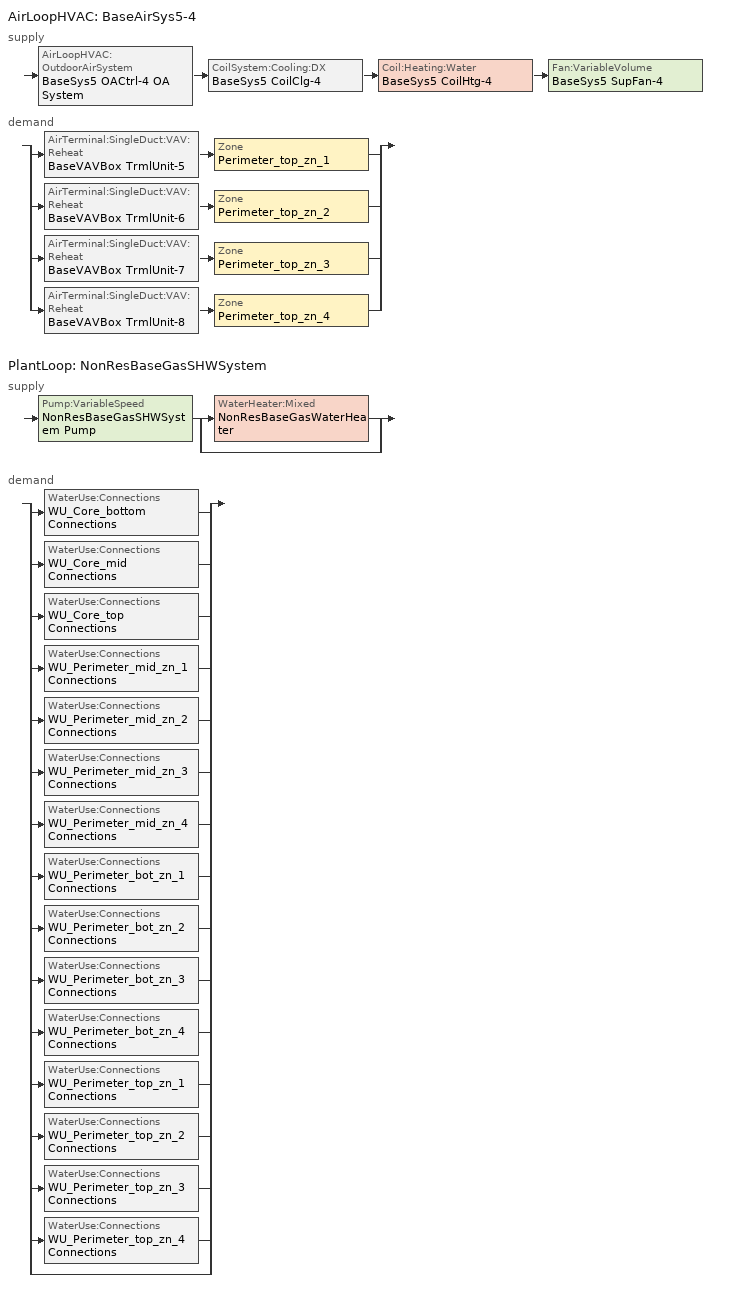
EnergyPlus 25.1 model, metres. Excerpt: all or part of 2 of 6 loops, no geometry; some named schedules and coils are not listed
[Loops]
AirLoopHVAC 'BaseAirSys5-4'
 supply: AirLoopHVAC:OutdoorAirSystem 'BaseSys5 OACtrl-4 OA System' > CoilSystem:Cooling:DX 'BaseSys5 CoilClg-4' > Coil:Heating:Water 'BaseSys5 CoilHtg-4' > Fan:VariableVolume 'BaseSys5 SupFan-4'
 demand: split
  | AirTerminal:SingleDuct:VAV:Reheat 'BaseVAVBox TrmlUnit-5' > Zone 'Perimeter_top_zn_1'
  | AirTerminal:SingleDuct:VAV:Reheat 'BaseVAVBox TrmlUnit-6' > Zone 'Perimeter_top_zn_2'
  | AirTerminal:SingleDuct:VAV:Reheat 'BaseVAVBox TrmlUnit-7' > Zone 'Perimeter_top_zn_3'
  | AirTerminal:SingleDuct:VAV:Reheat 'BaseVAVBox TrmlUnit-8' > Zone 'Perimeter_top_zn_4'
PlantLoop 'NonResBaseGasSHWSystem'
 supply: Pump:VariableSpeed 'NonResBaseGasSHWSystem Pump' > split
  | WaterHeater:Mixed 'NonResBaseGasWaterHeater'
  | bypass
 demand: split
  | WaterUse:Connections 'WU_Core_bottom Connections'
  | WaterUse:Connections 'WU_Core_mid Connections'
  | WaterUse:Connections 'WU_Core_top Connections'
  | WaterUse:Connections 'WU_Perimeter_mid_zn_1 Connections'
  | WaterUse:Connections 'WU_Perimeter_mid_zn_2 Connections'
  | WaterUse:Connections 'WU_Perimeter_mid_zn_3 Connections'
  | WaterUse:Connections 'WU_Perimeter_mid_zn_4 Connections'
  | WaterUse:Connections 'WU_Perimeter_bot_zn_1 Connections'
  | WaterUse:Connections 'WU_Perimeter_bot_zn_2 Connections'
  | WaterUse:Connections 'WU_Perimeter_bot_zn_3 Connections'
  | WaterUse:Connections 'WU_Perimeter_bot_zn_4 Connections'
  | WaterUse:Connections 'WU_Perimeter_top_zn_1 Connections'
  | WaterUse:Connections 'WU_Perimeter_top_zn_2 Connections'
  | WaterUse:Connections 'WU_Perimeter_top_zn_3 Connections'
  | WaterUse:Connections 'WU_Perimeter_top_zn_4 Connections'
  | bypass
[DesignSpecification:OutdoorAir] Outdoor Air Method=Maximum; Outdoor Air Flow per Person {m3/s-person}=0.00707921; Outdoor Air Flow per Zone Floor Area {m3/s-m2}=0.000762; Outdoor Air Flow per Zone {m3/s}=0; Outdoor Air Flow Air Changes per Hour {1/hr}=0; Outdoor Air Schedule=LabOfficeHVACAvail
DSOA_Perimeter_top_zn_1; DSOA_Perimeter_top_zn_2; DSOA_Perimeter_top_zn_3; DSOA_Perimeter_top_zn_4
[Sizing:Plant]
NonResBaseGasSHWSystem: Loop Type=Heating; Design Loop Exit Temperature {C}=57.2222; Loop Design Temperature Difference {deltaC}=44.4444; Sizing Option=NonCoincident; Zone Timesteps in Averaging Window=1
[Pump:VariableSpeed]
NonResBaseGasSHWSystem Pump: Design Maximum Flow Rate {m3/s}=Autosize; Design Pump Head {Pa}=179352; Design Power Consumption {W}=Autosize; Motor Efficiency=0.9; Fraction of Motor Inefficiencies to Fluid Stream=0; Coefficient 1 of the Part Load Performance Curve=0; Coefficient 2 of the Part Load Performance Curve=1; Coefficient 3 of the Part Load Performance Curve=0; Coefficient 4 of the Part Load Performance Curve=0; Design Minimum Flow Rate {m3/s}=0; Pump Control Type=Continuous; Design Power Sizing Method=PowerPerFlowPerPressure; Design Electric Power per Unit Flow Rate {W/(m3/s)}=348701.1; Design Shaft Power per Unit Flow Rate per Unit Head {W/((m3/s)-Pa)}=1.28205; Design Minimum Flow Rate Fraction=0
[WaterHeater:Mixed]
NonResBaseGasWaterHeater: Tank Volume {m3}=0.285967; Setpoint Temperature Schedule=SHWSystemSetpointTemp135; Deadband Temperature Difference {deltaC}=2; Maximum Temperature Limit {C}=82; Heater Control Type=Cycle; Heater Maximum Capacity {W}=22018.7; Heater Minimum Capacity {W}=0; Heater Ignition Minimum Flow Rate {m3/s}=0; Heater Ignition Delay {s}=0; Heater Fuel Type=NaturalGas; Heater Thermal Efficiency=0.8; Off Cycle Parasitic Fuel Consumption Rate {W}=0; Off Cycle Parasitic Heat Fraction to Tank=0; On Cycle Parasitic Fuel Consumption Rate {W}=0; On Cycle Parasitic Heat Fraction to Tank=0; Ambient Temperature Indicator=Schedule; Ambient Temperature Schedule=WaterHeaterAmbientTemp; Off Cycle Loss Coefficient to Ambient Temperature {W/K}=8.45203; Off Cycle Loss Fraction to Zone=1; On Cycle Loss Coefficient to Ambient Temperature {W/K}=8.45203; On Cycle Loss Fraction to Zone=1; Use Side Effectiveness=1; Source Side Effectiveness=1; Use Side Design Flow Rate {m3/s}=autosize; Source Side Design Flow Rate {m3/s}=autosize; Indirect Water Heating Recovery Time {hr}=1.5; Source Side Flow Control Mode=IndirectHeatPrimarySetpoint
[PlantLoop]
NonResBaseGasSHWSystem: Fluid Type=Water; Plant Equipment Operation Scheme=NonResBaseGasSHWSystem Operation Schemes; Maximum Loop Temperature {C}=100; Minimum Loop Temperature {C}=0; Maximum Loop Flow Rate {m3/s}=Autosize; Minimum Loop Flow Rate {m3/s}=0; Plant Loop Volume {m3}=Autocalculate; Load Distribution Scheme=Optimal; Plant Loop Demand Calculation Scheme=SingleSetpoint; Common Pipe Simulation=None; Pressure Simulation Type=None; Loop Circulation Time {minutes}=2
[PlantEquipmentList]
NonResBaseGasSHWSystem Equipment List: NonResBaseGasWaterHeater
[PlantEquipmentOperation:HeatingLoad]
NonResBaseGasSHWSystem Heating Operation Scheme: Load Range 1 Lower Limit {W}=0; Load Range 1 Upper Limit {W}=1000000000; Range 1 Equipment List=NonResBaseGasSHWSystem Equipment List
[PlantEquipmentOperationSchemes]
NonResBaseGasSHWSystem Operation Schemes: Control Scheme 1=NonResBaseGasSHWSystem Heating Operation Scheme; Control Scheme 1 Schedule=Always On Discrete
[SetpointManager:Scheduled]
NonResBaseGasSHWSystem SPM Scheduled: Control Variable=Temperature; Schedule=TargetSHWTemp135; Setpoint Node or NodeList=NonResBaseGasSHWSystem Supply Mixer Outlet Node
[WaterUse:Equipment] Target Temperature Schedule=TargetSHWTemp135
Name | Peak Flow Rate {m3/s} | Flow Rate Fraction Schedule | Zone
WU_Core_bottom | 5.00987e-05 | LabServiceHotWater | Core_bottom
WU_Core_mid | 5.00987e-05 | LabServiceHotWater | Core_mid
WU_Core_top | 5.00987e-05 | LabServiceHotWater | Core_top
WU_Perimeter_mid_zn_1 | 1.05612e-05 | LabServiceHotWater | Perimeter_mid_zn_1
WU_Perimeter_mid_zn_2 | 6.68617e-06 | LabServiceHotWater | Perimeter_mid_zn_2
WU_Perimeter_mid_zn_3 | 1.05612e-05 | LabServiceHotWater | Perimeter_mid_zn_3
WU_Perimeter_mid_zn_4 | 6.6857e-06 | LabServiceHotWater | Perimeter_mid_zn_4
WU_Perimeter_bot_zn_1 | 2.11224e-06 | LabOfficeServiceHotWater | Perimeter_bot_zn_1
WU_Perimeter_bot_zn_2 | 1.33723e-06 | LabOfficeServiceHotWater | Perimeter_bot_zn_2
WU_Perimeter_bot_zn_3 | 2.11224e-06 | LabOfficeServiceHotWater | Perimeter_bot_zn_3
WU_Perimeter_bot_zn_4 | 1.33714e-06 | LabOfficeServiceHotWater | Perimeter_bot_zn_4
WU_Perimeter_top_zn_1 | 2.11224e-06 | LabOfficeServiceHotWater | Perimeter_top_zn_1
WU_Perimeter_top_zn_2 | 1.33723e-06 | LabOfficeServiceHotWater | Perimeter_top_zn_2
WU_Perimeter_top_zn_3 | 2.11224e-06 | LabOfficeServiceHotWater | Perimeter_top_zn_3
WU_Perimeter_top_zn_4 | 1.33714e-06 | LabOfficeServiceHotWater | Perimeter_top_zn_4
[WaterUse:Connections] Drain Water Heat Exchanger Type=None; Drain Water Heat Exchanger Destination=Plant
Name | Water Use Equipment 1
WU_Core_bottom Connections | WU_Core_bottom
WU_Core_mid Connections | WU_Core_mid
WU_Core_top Connections | WU_Core_top
WU_Perimeter_mid_zn_1 Connections | WU_Perimeter_mid_zn_1
WU_Perimeter_mid_zn_2 Connections | WU_Perimeter_mid_zn_2
WU_Perimeter_mid_zn_3 Connections | WU_Perimeter_mid_zn_3
WU_Perimeter_mid_zn_4 Connections | WU_Perimeter_mid_zn_4
WU_Perimeter_bot_zn_1 Connections | WU_Perimeter_bot_zn_1
WU_Perimeter_bot_zn_2 Connections | WU_Perimeter_bot_zn_2
WU_Perimeter_bot_zn_3 Connections | WU_Perimeter_bot_zn_3
WU_Perimeter_bot_zn_4 Connections | WU_Perimeter_bot_zn_4
WU_Perimeter_top_zn_1 Connections | WU_Perimeter_top_zn_1
WU_Perimeter_top_zn_2 Connections | WU_Perimeter_top_zn_2
WU_Perimeter_top_zn_3 Connections | WU_Perimeter_top_zn_3
WU_Perimeter_top_zn_4 Connections | WU_Perimeter_top_zn_4
[Sizing:Zone] Zone Cooling Design Supply Air Temperature Input Method=TemperatureDifference; Zone Cooling Design Supply Air Temperature {C}=12.7778; Zone Cooling Design Supply Air Temperature Difference {deltaC}=11.1111; Zone Heating Design Supply Air Temperature Input Method=TemperatureDifference; Zone Heating Design Supply Air Temperature {C}=35; Zone Heating Design Supply Air Temperature Difference {deltaC}=13.8889; Zone Cooling Design Supply Air Humidity Ratio {kgWater/kgDryAir}=0.0085; Zone Heating Design Supply Air Humidity Ratio {kgWater/kgDryAir}=0.008; Cooling Design Air Flow Method=DesignDay; Cooling Design Air Flow Rate {m3/s}=0; Cooling Minimum Air Flow per Zone Floor Area {m3/s-m2}=0; Cooling Minimum Air Flow {m3/s}=0; Cooling Minimum Air Flow Fraction=0; Heating Design Air Flow Method=DesignDay; Heating Design Air Flow Rate {m3/s}=0; Heating Maximum Air Flow per Zone Floor Area {m3/s-m2}=0; Heating Maximum Air Flow {m3/s}=0; Account for Dedicated Outdoor Air System=No; Zone Load Sizing Method=Sensible Load Only No Latent Load; Zone Latent Cooling Design Supply Air Humidity Ratio Input Method=HumidityRatioDifference; Zone Cooling Design Supply Air Humidity Ratio Difference {kgWater/kgDryAir}=0.005; Zone Latent Heating Design Supply Air Humidity Ratio Input Method=HumidityRatioDifference; Zone Humidification Design Supply Air Humidity Ratio Difference {kgWater/kgDryAir}=0.005
Name | Design Specification Outdoor Air Object | Heating Maximum Air Flow Fraction
Perimeter_top_zn_1 | DSOA_Perimeter_top_zn_1 | 0.5
Perimeter_top_zn_2 | DSOA_Perimeter_top_zn_2 | 0
Perimeter_top_zn_3 | DSOA_Perimeter_top_zn_3 | 0
Perimeter_top_zn_4 | DSOA_Perimeter_top_zn_4 | 0.5
[Sizing:System]
BaseAirSys5-4: Type of Load to Size On=Sensible; Design Outdoor Air Flow Rate {m3/s}=Autosize; Central Heating Maximum System Air Flow Ratio=1; Preheat Design Temperature {C}=5.68434e-14; Preheat Design Humidity Ratio {kgWater/kgDryAir}=0; Precool Design Temperature {C}=5.68434e-14; Precool Design Humidity Ratio {kgWater/kgDryAir}=0; Central Cooling Design Supply Air Temperature {C}=12.7778; Central Heating Design Supply Air Temperature {C}=15.5556; Type of Zone Sum to Use=NonCoincident; 100% Outdoor Air in Cooling=No; 100% Outdoor Air in Heating=No; Central Cooling Design Supply Air Humidity Ratio {kgWater/kgDryAir}=0.0085; Central Heating Design Supply Air Humidity Ratio {kgWater/kgDryAir}=0.008; Cooling Supply Air Flow Rate Method=DesignDay; Cooling Supply Air Flow Rate {m3/s}=0; Cooling Supply Air Flow Rate Per Floor Area {m3/s-m2}=0.00996765; Cooling Fraction of Autosized Cooling Supply Air Flow Rate=1; Cooling Supply Air Flow Rate Per Unit Cooling Capacity {m3/s-W}=3.94755e-05; Heating Supply Air Flow Rate Method=DesignDay; Heating Supply Air Flow Rate {m3/s}=0; Heating Supply Air Flow Rate Per Floor Area {m3/s-m2}=0.00996765; Heating Fraction of Autosized Heating Supply Air Flow Rate=1; Heating Fraction of Autosized Cooling Supply Air Flow Rate=1; Heating Supply Air Flow Rate Per Unit Heating Capacity {m3/s-W}=3.15882e-05; System Outdoor Air Method=ZoneSum; Zone Maximum Outdoor Air Fraction=1; Cooling Design Capacity Method=CoolingDesignCapacity; Cooling Design Capacity {W}=Autosize; Cooling Design Capacity Per Floor Area {W/m2}=234.7; Fraction of Autosized Cooling Design Capacity=1; Heating Design Capacity Method=HeatingDesignCapacity; Heating Design Capacity {W}=Autosize; Heating Design Capacity Per Floor Area {W/m2}=157; Fraction of Autosized Heating Design Capacity=1; Central Cooling Capacity Control Method=OnOff
[AirTerminal:SingleDuct:VAV:Reheat] Availability Schedule=Always On Discrete; Maximum Air Flow Rate {m3/s}=Autosize; Zone Minimum Air Flow Input Method=Constant; Constant Minimum Air Flow Fraction=0.3; Maximum Hot Water or Steam Flow Rate {m3/s}=Autosize; Minimum Hot Water or Steam Flow Rate {m3/s}=0; Convergence Tolerance=0.001; Damper Heating Action=ReverseWithLimits; Maximum Flow Fraction During Reheat=0.5; Maximum Reheat Air Temperature {C}=35
Name | Reheat Coil | Design Specification Outdoor Air Object
BaseVAVBox TrmlUnit-5 | BaseVAVBox CoilHtg-5 | DSOA_Perimeter_top_zn_1
BaseVAVBox TrmlUnit-6 | BaseVAVBox CoilHtg-6 | DSOA_Perimeter_top_zn_2
BaseVAVBox TrmlUnit-7 | BaseVAVBox CoilHtg-7 | DSOA_Perimeter_top_zn_3
BaseVAVBox TrmlUnit-8 | BaseVAVBox CoilHtg-8 | DSOA_Perimeter_top_zn_4
[Zone equipment]
Perimeter_top_zn_1: BaseVAVBox TrmlUnit-5
Perimeter_top_zn_2: BaseVAVBox TrmlUnit-6
Perimeter_top_zn_3: BaseVAVBox TrmlUnit-7
Perimeter_top_zn_4: BaseVAVBox TrmlUnit-8
[Fan:VariableVolume]
BaseSys5 SupFan-4: Availability Schedule=LabOfficeHVACAvail; Fan Total Efficiency=0.59; Pressure Rise {Pa}=939.27; Maximum Flow Rate {m3/s}=autosize; Fan Power Minimum Flow Rate Input Method=Fraction; Fan Power Minimum Flow Fraction=0.3; Motor Efficiency=0.9; Motor In Airstream Fraction=1; Fan Power Coefficient 1=0.04076; Fan Power Coefficient 2=0.088045; Fan Power Coefficient 3=-0.072926; Fan Power Coefficient 4=0.94374; Fan Power Coefficient 5=0
[Coil:Cooling:DX:TwoSpeed]
BaseSys5 CoilClg-4: Availability Schedule=Always On Discrete; High Speed Gross Rated Total Cooling Capacity {W}=autosize; High Speed Rated Sensible Heat Ratio=autosize; High Speed Gross Rated Cooling COP {W/W}=3.42; High Speed Rated Air Flow Rate {m3/s}=autosize; High Speed 2017 Rated Evaporator Fan Power Per Volume Flow Rate {W/(m3/s)}=773.3; High Speed 2023 Rated Evaporator Fan Power Per Volume Flow Rate {W/(m3/s)}=934.4; Total Cooling Capacity Function of Temperature Curve=LgDX_OpHC_CapFT; Total Cooling Capacity Function of Flow Fraction Curve=LgDX_OpHC_CapFF; Energy Input Ratio Function of Temperature Curve=LgDX_OpHC_EIRFT; Energy Input Ratio Function of Flow Fraction Curve=LgDX_OpHC_EIRFF; Part Load Fraction Correlation Curve=LgDX_OpHC_PLR; Low Speed Gross Rated Total Cooling Capacity {W}=autosize; Low Speed Gross Rated Sensible Heat Ratio=autosize; Low Speed Gross Rated Cooling COP {W/W}=3.42; Low Speed Rated Air Flow Rate {m3/s}=autosize; Low Speed 2017 Rated Evaporator Fan Power Per Volume Flow Rate {W/(m3/s)}=773.3; Low Speed 2023 Rated Evaporator Fan Power Per Volume Flow Rate {W/(m3/s)}=934.4; Low Speed Total Cooling Capacity Function of Temperature Curve=LgDX_OpHC_CapFT; Low Speed Energy Input Ratio Function of Temperature Curve=LgDX_OpHC_EIRFT; Condenser Type=AirCooled; Minimum Outdoor Dry-Bulb Temperature for Compressor Operation {C}=-25
[Coil:Heating:Water]
BaseSys5 CoilHtg-4: Availability Schedule=Always On Discrete; U-Factor Times Area Value {W/K}=Autosize; Maximum Water Flow Rate {m3/s}=Autosize; Performance Input Method=NominalCapacity; Rated Capacity {W}=Autosize; Rated Inlet Water Temperature {C}=71.1111; Rated Inlet Air Temperature {C}=16.6; Rated Outlet Water Temperature {C}=48.8889; Rated Outlet Air Temperature {C}=32.2; Rated Ratio for Air and Water Convection=0.5
[CoilSystem:Cooling:DX]
BaseSys5 CoilClg-4: Availability Schedule=Always On Discrete; Cooling Coil=BaseSys5 CoilClg-4
[HeatExchanger:AirToAir:SensibleAndLatent]
BaseSys5 HtRcvry-4: Availability Schedule=Always Off Discrete; Nominal Supply Air Flow Rate {m3/s}=autosize; Sensible Effectiveness at 100% Heating Air Flow=0.6; Latent Effectiveness at 100% Heating Air Flow=0; Sensible Effectiveness at 100% Cooling Air Flow=0.6; Latent Effectiveness at 100% Cooling Air Flow=0; Nominal Electric Power {W}=0; Supply Air Outlet Temperature Control=No; Heat Exchanger Type=Plate; Frost Control Type=None; Threshold Temperature {C}=1.7; Economizer Lockout=Yes; Sensible Effectiveness of Heating Air Flow Curve=BaseSys5 HtRcvry-4_SensibleHeatingEff; Latent Effectiveness of Heating Air Flow Curve=BaseSys5 HtRcvry-4_LatentHeatingEff; Sensible Effectiveness of Cooling Air Flow Curve=BaseSys5 HtRcvry-4_SensibleCoolingEff; Latent Effectiveness of Cooling Air Flow Curve=BaseSys5 HtRcvry-4_LatentCoolingEff
[Controller:WaterCoil]
Controller Water Coil 4: Control Variable=Temperature; Action=Normal; Actuator Variable=Flow; Controller Convergence Tolerance {deltaC}=0.1; Maximum Actuated Flow {m3/s}=autosize; Minimum Actuated Flow {m3/s}=0
[Controller:OutdoorAir]
BaseSys5 OACtrl-4: Minimum Outdoor Air Flow Rate {m3/s}=0; Maximum Outdoor Air Flow Rate {m3/s}=autosize; Economizer Control Type=FixedDryBulb; Economizer Control Action Type=ModulateFlow; Economizer Maximum Limit Dry-Bulb Temperature {C}=23.8889; Economizer Maximum Limit Enthalpy {J/kg}=64000; Lockout Type=NoLockout; Minimum Limit Type=FixedMinimum; Minimum Outdoor Air Schedule=LabOfficeHVACAvail; Maximum Fraction of Outdoor Air Schedule=LabOfficeHVACAvail; Mechanical Ventilation Controller=BaseSys5 OACtrl-3 Mech Vent Controller; High Humidity Control=No; Control High Indoor Humidity Based on Outdoor Humidity Ratio=Yes; Heat Recovery Bypass Control Type=BypassWhenOAFlowGreaterThanMinimum; Economizer Operation Staging=InterlockedWithMechanicalCooling
[Controller:MechanicalVentilation]
BaseSys5 OACtrl-4 Mech Vent Controller: Availability Schedule=LabOfficeHVACAvail; Demand Controlled Ventilation=No; System Outdoor Air Method=ZoneSum; Zone or ZoneList 1=Perimeter_top_zn_1; Design Specification Outdoor Air Object Name 1=DSOA_Perimeter_top_zn_1; Zone or ZoneList 2=Perimeter_top_zn_2; Design Specification Outdoor Air Object Name 2=DSOA_Perimeter_top_zn_2; Zone or ZoneList 3=Perimeter_top_zn_3; Design Specification Outdoor Air Object Name 3=DSOA_Perimeter_top_zn_3; Zone or ZoneList 4=Perimeter_top_zn_4; Design Specification Outdoor Air Object Name 4=DSOA_Perimeter_top_zn_4
[AirLoopHVAC]
BaseAirSys5-4: Design Supply Air Flow Rate {m3/s}=Autosize; Design Return Air Flow Fraction of Supply Air Flow=1
[SetpointManager:MixedAir] Control Variable=Temperature
Name | Setpoint Node or NodeList
BaseSys5 OACtrl-4 OA System Mixed Air Node OS Default SPM | BaseSys5 OACtrl-4 OA System Mixed Air Node
BaseSys5 CoilClg-4 Outlet Node OS Default SPM | BaseSys5 CoilClg-4 Outlet Node
BaseSys5 CoilHtg-4 Air Outlet Node OS Default SPM | BaseSys5 CoilHtg-4 Air Outlet Node
BaseSys5 HtRcvry-4 OA Stream Outlet Node OS Default SPM | BaseSys5 HtRcvry-4 OA Stream Outlet Node
[SetpointManager:Warmest]
Setpoint Manager Warmest 1: Control Variable=Temperature; HVAC Air Loop=BaseAirSys5-4; Minimum Setpoint Temperature {C}=12.7778; Maximum Setpoint Temperature {C}=15.5556; Strategy=MaximumTemperature; Setpoint Node or NodeList=BaseAirSys5-4 Supply Outlet Nodes
[Schedule:Day:Hourly]
WaterHeaterAmbientTempDaily: 20, 20, 20, 20, 20, 20, 20, 20, 20, 20, 20, 20, 20, 20, 20, 20, 20, 20, 20, 20, 20, 20, 20, 20
SHWSystemSetpointTemp135Daily; TargetSHWTemp135Daily: 57.2, 57.2, 57.2, 57.2, 57.2, 57.2, 57.2, 57.2, 57.2, 57.2, 57.2, 57.2, 57.2, 57.2, 57.2, 57.2, 57.2, 57.2, 57.2, 57.2, 57.2, 57.2, 57.2, 57.2
LabServiceHotWaterWD; LabServiceHotWaterSat; LabServiceHotWaterSun: 0, 0, 0, 0, 0, 0, 0, 0, 0, 0, 0, 0, 0, 0, 0, 0, 0, 0, 0, 0, 0, 0, 0, 0
LabOfficeServiceHotWaterSun: 0.04, 0.04, 0.04, 0.04, 0.04, 0.07, 0.04, 0.04, 0.04, 0.04, 0.04, 0.06, 0.06, 0.09, 0.06, 0.04, 0.04, 0.04, 0.04, 0.04, 0.04, 0.07, 0.04, 0.04
[Schedule:Week:Daily]
WaterHeaterAmbientTempWk: WaterHeaterAmbientTempDaily, WaterHeaterAmbientTempDaily, WaterHeaterAmbientTempDaily, WaterHeaterAmbientTempDaily, WaterHeaterAmbientTempDaily, WaterHeaterAmbientTempDaily, WaterHeaterAmbientTempDaily, WaterHeaterAmbientTempDaily, WaterHeaterAmbientTempDaily, WaterHeaterAmbientTempDaily, WaterHeaterAmbientTempDaily, WaterHeaterAmbientTempDaily
SHWSystemSetpointTemp135Wk: SHWSystemSetpointTemp135Daily, SHWSystemSetpointTemp135Daily, SHWSystemSetpointTemp135Daily, SHWSystemSetpointTemp135Daily, SHWSystemSetpointTemp135Daily, SHWSystemSetpointTemp135Daily, SHWSystemSetpointTemp135Daily, SHWSystemSetpointTemp135Daily, SHWSystemSetpointTemp135Daily, SHWSystemSetpointTemp135Daily, SHWSystemSetpointTemp135Daily, SHWSystemSetpointTemp135Daily
TargetSHWTemp135Wk: TargetSHWTemp135Daily, TargetSHWTemp135Daily, TargetSHWTemp135Daily, TargetSHWTemp135Daily, TargetSHWTemp135Daily, TargetSHWTemp135Daily, TargetSHWTemp135Daily, TargetSHWTemp135Daily, TargetSHWTemp135Daily, TargetSHWTemp135Daily, TargetSHWTemp135Daily, TargetSHWTemp135Daily
LabOfficeHVACAvailWk: LabOfficeHVACAvailSun, LabOfficeHVACAvailWD, LabOfficeHVACAvailWD, LabOfficeHVACAvailWD, LabOfficeHVACAvailWD, LabOfficeHVACAvailWD, LabOfficeHVACAvailSat, LabOfficeHVACAvailSun, LabOfficeHVACAvailWD, LabOfficeHVACAvailWD, LabOfficeHVACAvailSun, LabOfficeHVACAvailSun
LabOfficeServiceHotWaterWk: LabOfficeServiceHotWaterSun, LabOfficeServiceHotWaterWD, LabOfficeServiceHotWaterWD, LabOfficeServiceHotWaterWD, LabOfficeServiceHotWaterWD, LabOfficeServiceHotWaterWD, LabOfficeServiceHotWaterSat, LabOfficeServiceHotWaterSun, LabOfficeServiceHotWaterWD, LabOfficeServiceHotWaterWD, LabOfficeServiceHotWaterSun, LabOfficeServiceHotWaterSun
LabServiceHotWaterWk: LabServiceHotWaterSun, LabServiceHotWaterWD, LabServiceHotWaterWD, LabServiceHotWaterWD, LabServiceHotWaterWD, LabServiceHotWaterWD, LabServiceHotWaterSat, LabServiceHotWaterSun, LabServiceHotWaterWD, LabServiceHotWaterWD, LabServiceHotWaterSun, LabServiceHotWaterSun
[Schedule:Year]
WaterHeaterAmbientTemp: WaterHeaterAmbientTempWk, 1, 1, 12, 31
SHWSystemSetpointTemp135: SHWSystemSetpointTemp135Wk, 1, 1, 12, 31
TargetSHWTemp135: TargetSHWTemp135Wk, 1, 1, 12, 31
LabOfficeHVACAvail: LabOfficeHVACAvailWk, 1, 1, 12, 31
LabOfficeServiceHotWater: LabOfficeServiceHotWaterWk, 1, 1, 12, 31
LabServiceHotWater: LabServiceHotWaterWk, 1, 1, 12, 31
[Schedule:Constant]
Name | Hourly Value
Always On Discrete | 1
Always Off Discrete | 0
[Curve:Quadratic]
Name | Coefficient1 Constant | Coefficient2 x | Coefficient3 x**2 | Minimum Value of x | Maximum Value of x
LgDX_OpHC_CapFF | 0.77136 | 0.34053 | -0.11088 | 0.75918 | 1.13877
LgDX_OpHC_EIRFF | 1.2055 | -0.32953 | 0.12308 | 0.75918 | 1.13877
LgDX_OpHC_PLR | 0.771 | 0.229 | 0 | 0 | 1
[Curve:Biquadratic] Minimum Value of x=17; Maximum Value of x=22; Minimum Value of y=13; Maximum Value of y=46
Name | Coefficient1 Constant | Coefficient2 x | Coefficient3 x**2 | Coefficient4 y | Coefficient5 y**2 | Coefficient6 x*y
LgDX_OpHC_CapFT | 0.42415 | 0.04426 | -0.00042 | 0.00333 | -8e-05 | -0.00021
LgDX_OpHC_EIRFT | 1.23649 | -0.02431 | 0.00057 | -0.01434 | 0.00063 | -0.00038
[Table:IndependentVariableList]
BaseSys5 HtRcvry-4_SensibleHeatingEff Independent Variable List: BaseSys5 HtRcvry-4_SensibleHeatingEff_IndependentVariable
BaseSys5 HtRcvry-4_LatentHeatingEff Independent Variable List: BaseSys5 HtRcvry-4_LatentHeatingEff_IndependentVariable
BaseSys5 HtRcvry-4_SensibleCoolingEff Independent Variable List: BaseSys5 HtRcvry-4_SensibleCoolingEff_IndependentVariable
BaseSys5 HtRcvry-4_LatentCoolingEff Independent Variable List: BaseSys5 HtRcvry-4_LatentCoolingEff_IndependentVariable
[Table:Lookup]
BaseSys5 HtRcvry-4_SensibleHeatingEff: BaseSys5 HtRcvry-4_SensibleHeatingEff Independent Variable List, DivisorOnly, 0.45, 0, 10, Dimensionless, 0.45, 0.45
BaseSys5 HtRcvry-4_LatentHeatingEff: BaseSys5 HtRcvry-4_LatentHeatingEff Independent Variable List, DivisorOnly, 1, 0, 10, Dimensionless, 0, 0
BaseSys5 HtRcvry-4_SensibleCoolingEff: BaseSys5 HtRcvry-4_SensibleCoolingEff Independent Variable List, DivisorOnly, 0.25, 0, 10, Dimensionless, 0.25, 0.25
BaseSys5 HtRcvry-4_LatentCoolingEff: BaseSys5 HtRcvry-4_LatentCoolingEff Independent Variable List, DivisorOnly, 1, 0, 10, Dimensionless, 0, 0
